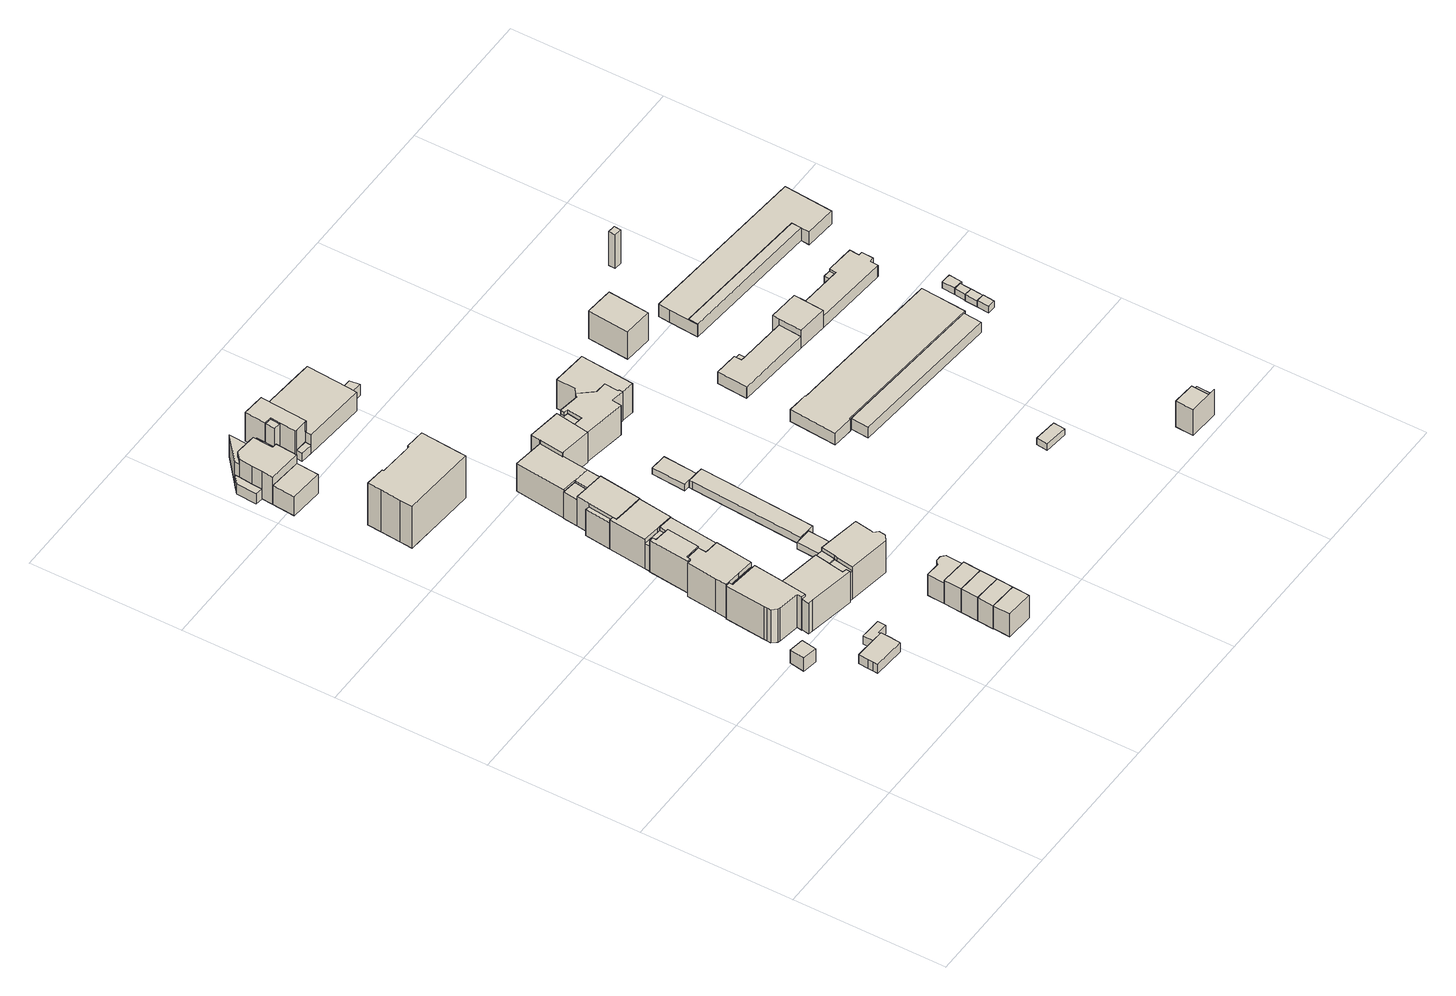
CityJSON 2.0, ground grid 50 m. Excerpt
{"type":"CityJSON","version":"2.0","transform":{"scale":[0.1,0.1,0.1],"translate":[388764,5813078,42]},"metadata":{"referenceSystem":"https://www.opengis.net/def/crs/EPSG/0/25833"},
"CityObjects":{
"building1":{"type":"Building","attributes":{"Gemeindeschluessel":"11000007","BezugspunktDach":"2200","function":"31001_2143","measuredHeight":5.5,"storeysAboveGround":1},"address":[{"country":"Germany","locality":"Berlin","thoroughfareNumber":"23 (2)","thoroughfareName":"Domnauer Straße"}],"geometry":[{"type":"Solid","lod":"1","boundaries":[[[[0,1,2,3]],[[4,5,6,7]],[[4,7,3,2]],[[5,4,2,1]],[[6,5,1,0]],[[7,6,0,3]]]]}]},
"building2":{"type":"Building","attributes":{"Gemeindeschluessel":"11000007","function":"31001_2523"},"address":[{"country":"Germany","locality":"Berlin","thoroughfareNumber":"23 (1)","thoroughfareName":"Domnauer Straße"}],"children":["building2-1","building2-2"]},
"building2-1":{"type":"BuildingPart","attributes":{"BezugspunktDach":"2200","measuredHeight":4.08,"storeysAboveGround":1},"parents":["building2"],"geometry":[{"type":"MultiSurface","lod":"1","boundaries":[[[8,9,10,11,12,13,14,15]],[[16,17,18,19,20,21,22,23]],[[16,23,15,14]],[[17,16,14,13]],[[18,17,13,12]],[[19,18,12,11]],[[24,25,19,11,10]],[[21,20,10,9]],[[22,21,9,8]],[[23,22,8,15]],[[20,19,25,24]]]}]},
"building2-2":{"type":"BuildingPart","attributes":{"BezugspunktDach":"2200","measuredHeight":3.28,"storeysAboveGround":1},"parents":["building2"],"geometry":[{"type":"Solid","lod":"1","boundaries":[[[[24,26,27,28,29,25]],[[30,31,32,33,20,19]],[[30,19,25,29]],[[31,30,29,28]],[[32,31,28,27]],[[33,32,27,26]],[[20,33,26,24]],[[19,20,24,25]]]]}]},
"building3":{"type":"Building","attributes":{"Gemeindeschluessel":"11000007","BezugspunktDach":"2200","function":"31001_1010","measuredHeight":12.77,"storeysAboveGround":3},"address":[{"country":"Germany","locality":"Berlin","thoroughfareNumber":"20","thoroughfareName":"Domnauer Straße"}],"geometry":[{"type":"Solid","lod":"1","boundaries":[[[[34,35,36,37,38,39,40,41,42,43,44,45,46]],[[47,48,49,50,51,52,53,54,55,56,57,58,59]],[[47,59,46,45]],[[48,47,45,44]],[[49,48,44,43]],[[50,49,43,42]],[[51,50,42,41]],[[52,51,41,40]],[[53,52,40,39]],[[54,53,39,38]],[[55,54,38,37]],[[56,55,37,36]],[[57,56,36,35]],[[58,57,35,34]],[[59,58,34,46]]]]}]},
"building4":{"type":"Building","attributes":{"Gemeindeschluessel":"11000007","function":"31001_1010"},"address":[{"country":"Germany","locality":"Berlin","thoroughfareNumber":"19","thoroughfareName":"Domnauer Straße"}],"children":["building4-1","building4-2"]},
"building4-1":{"type":"BuildingPart","attributes":{"BezugspunktDach":"2200","measuredHeight":14.43,"storeysAboveGround":2},"parents":["building4"],"geometry":[{"type":"MultiSurface","lod":"1","boundaries":[[[60,61,62,63,64,65,66,67,68,69,70,71]],[[72,73,74,75,76,77,78,79,80,81,82,83]],[[72,83,71,70]],[[73,72,70,69]],[[74,73,69,68]],[[75,74,68,67]],[[76,75,67,66]],[[77,76,66,65]],[[78,77,65,64]],[[79,78,64,63]],[[80,79,63,62]],[[84,85,80,62,61]],[[86,87,84,81,61,60]],[[83,82,60,71]],[[81,80,85,84]],[[82,88,81,84,87,86]]]}]},
"building4-2":{"type":"BuildingPart","attributes":{"BezugspunktDach":"2200","measuredHeight":11.27,"storeysAboveGround":2},"parents":["building4"],"geometry":[{"type":"MultiSurface","lod":"1","boundaries":[[[89,85,87,90]],[[82,80,91,92]],[[82,92,90,87]],[[91,80,85,89]],[[92,91,89,90]],[[80,81,84,85,93]],[[87,84,81,82]]]}]},
"building5":{"type":"Building","attributes":{"Gemeindeschluessel":"11000007","function":"31001_1010"},"address":[{"country":"Germany","locality":"Berlin","thoroughfareNumber":"21","thoroughfareName":"Domnauer Straße"}],"children":["building5-1","building5-2"]},
"building5-1":{"type":"BuildingPart","attributes":{"BezugspunktDach":"2200","measuredHeight":14.38,"storeysAboveGround":3},"parents":["building5"],"geometry":[{"type":"MultiSurface","lod":"1","boundaries":[[[94,95,96,97,98,99,100,101,102,103,104]],[[105,106,107,108,109,110,111,112,113,114,115]],[[105,115,104,103]],[[106,105,103,102]],[[107,106,102,101]],[[108,107,101,100]],[[109,116,117,100,99]],[[110,109,99,98]],[[111,110,98,97]],[[112,111,97,96]],[[113,112,96,95]],[[114,113,95,94]],[[115,114,94,104]],[[108,117,116,109]]]}]},
"building5-2":{"type":"BuildingPart","attributes":{"BezugspunktDach":"2200","measuredHeight":11.55,"storeysAboveGround":3},"parents":["building5"],"geometry":[{"type":"Solid","lod":"1","boundaries":[[[[118,119,117,116]],[[108,120,121,109]],[[120,108,117,119]],[[121,120,119,118]],[[109,121,118,116]],[[108,109,116,117]]]]}]},
"building6":{"type":"Building","attributes":{"Gemeindeschluessel":"11000007","function":"31001_3065"},"address":[{"country":"Germany","locality":"Berlin","thoroughfareNumber":"27A","thoroughfareName":"Reglinstraße"}],"children":["building6-1","building6-2","building6-3","building6-4","building6-5","building6-6"]},
"building6-1":{"type":"BuildingPart","attributes":{"BezugspunktDach":"2200","measuredHeight":10.54,"storeysAboveGround":3},"parents":["building6"],"geometry":[{"type":"MultiSurface","lod":"1","boundaries":[[[122,123,124,125,126,127,128,129,130,131]],[[132,133,134,135,136,137,138,139,140,141]],[[132,141,131,130]],[[142,143,130,129]],[[134,144,142,129,128]],[[145,146,128,127]],[[135,134,147,148]],[[136,135,148,149,150,145,127,126]],[[151,152,126,125]],[[137,136,153,149,154]],[[155,156,125,124]],[[138,137,154,157]],[[158,155,124,123]],[[139,138,157,159]],[[140,139,123,122]],[[141,140,141,160,161,162,122,131]],[[133,132,143,142]],[[133,142,144,134]],[[148,147,146,145]],[[145,150,149,148]],[[154,149,153,152,151]],[[157,154,156,155]],[[159,157,155,158]],[[162,161,160,141,140]]]}]},
"building6-2":{"type":"BuildingPart","attributes":{"BezugspunktDach":"2200","measuredHeight":7.29,"storeysAboveGround":3},"parents":["building6"],"geometry":[{"type":"MultiSurface","lod":"1","boundaries":[[[163,161,160,164]],[[141,140,165,166]],[[141,166,164,160]],[[165,140,161,163]],[[166,165,163,164]],[[140,141,167,160,161,168]]]}]},
"building6-3":{"type":"BuildingPart","attributes":{"BezugspunktDach":"2200","measuredHeight":8.51,"storeysAboveGround":3},"parents":["building6"],"geometry":[{"type":"MultiSurface","lod":"1","boundaries":[[[145,150,169,170,146]],[[171,172,149,148,147]],[[171,173,144,146,170]],[[172,171,170,169]],[[152,174,169,150]],[[172,174,172,149]],[[147,144,173,171]],[[149,172,174,152]],[[149,150,145,148]],[[175,147,148,145,146]]]}]},
"building6-4":{"type":"BuildingPart","attributes":{"BezugspunktDach":"2200","measuredHeight":4.16,"storeysAboveGround":3},"parents":["building6"],"geometry":[{"type":"MultiSurface","lod":"1","boundaries":[[[151,176,174,152]],[[172,177,154,149]],[[177,172,174,176]],[[154,177,176,151]],[[172,149,178,152,174]],[[154,151,152,149]]]}]},
"building6-5":{"type":"BuildingPart","attributes":{"BezugspunktDach":"2200","measuredHeight":8.82,"storeysAboveGround":3},"parents":["building6"],"geometry":[{"type":"Solid","lod":"1","boundaries":[[[[158,179,156,155]],[[154,180,159,157]],[[180,154,156,179]],[[159,180,179,158]],[[154,157,155,156]],[[157,159,158,155]]]]}]},
"building6-6":{"type":"BuildingPart","attributes":{"BezugspunktDach":"2200","measuredHeight":4.65,"storeysAboveGround":3},"parents":["building6"],"geometry":[{"type":"MultiSurface","lod":"1","boundaries":[[[143,142,144,173,181,182]],[[183,184,185,186,187,188]],[[183,188,182,181]],[[184,183,181,173]],[[185,184,171,147]],[[186,185,134,133,142]],[[187,186,133,132,143]],[[188,187,143,182]],[[147,171,173,144,175]],[[144,142,133,134]],[[142,143,132,133]]]}]},
"building7":{"type":"Building","attributes":{"Gemeindeschluessel":"11000007","function":"31001_1010"},"address":[{"country":"Germany","locality":"Berlin","thoroughfareNumber":"18","thoroughfareName":"Domnauer Straße"}],"children":["building7-1","building7-2"]},
"building7-1":{"type":"BuildingPart","attributes":{"BezugspunktDach":"2200","measuredHeight":12.45,"storeysAboveGround":2},"parents":["building7"],"geometry":[{"type":"MultiSurface","lod":"1","boundaries":[[[189,190,191,192,193]],[[194,195,196,197,198]],[[194,198,193,199,200,194,192]],[[195,194,192,191]],[[196,195,191,190]],[[197,196,190,189]],[[198,197,189,193]],[[192,194,200,199]]]}]},
"building7-2":{"type":"BuildingPart","attributes":{"BezugspunktDach":"2200","measuredHeight":12.95,"storeysAboveGround":2},"parents":["building7"],"geometry":[{"type":"MultiSurface","lod":"1","boundaries":[[[201,202,203,204,205,206,207,208,209,210]],[[211,212,213,214,194,200,215,216,217,218]],[[211,218,210,209]],[[212,211,209,208]],[[213,212,208,207]],[[214,213,207,206]],[[194,214,206,205]],[[199,192,194,205,204]],[[215,200,204,203]],[[216,215,203,202]],[[217,216,202,201]],[[218,217,201,210]],[[200,194,192,199]]]}]},
"building8":{"type":"Building","attributes":{"name":"Lindenhof-Grundschule","Gemeindeschluessel":"11000007","BezugspunktDach":"2200","function":"31001_3021","measuredHeight":19.04,"storeysAboveGround":3},"address":[{"country":"Germany","locality":"Berlin","thoroughfareNumber":"29","thoroughfareName":"Reglinstraße"}],"geometry":[{"type":"Solid","lod":"1","boundaries":[[[[219,220,221,222,223,224,225,226,227,228,229]],[[230,231,232,233,234,235,236,237,238,239,240]],[[230,240,229,228]],[[231,230,228,227]],[[232,231,227,226]],[[233,232,226,225]],[[234,233,225,224]],[[235,234,224,223]],[[236,235,223,222]],[[237,236,222,221]],[[238,237,221,220]],[[239,238,220,219]],[[240,239,219,229]]]]}]},
"building9":{"type":"Building","attributes":{"Gemeindeschluessel":"11000007","BezugspunktDach":"2200","function":"31001_1010","measuredHeight":10.87,"storeysAboveGround":2},"address":[{"country":"Germany","locality":"Berlin","thoroughfareNumber":"27","thoroughfareName":"Domnauer Straße"}],"geometry":[{"type":"Solid","lod":"1","boundaries":[[[[241,242,243,244,245]],[[246,247,248,249,250]],[[246,250,245,244]],[[247,246,244,243]],[[248,247,243,242]],[[249,248,242,241]],[[250,249,241,245]]]]}]},
"building10":{"type":"Building","attributes":{"Gemeindeschluessel":"11000007","function":"31001_1010"},"address":[{"country":"Germany","locality":"Berlin","thoroughfareNumber":"17","thoroughfareName":"Domnauer Straße"}],"children":["building10-1","building10-2"]},
"building10-1":{"type":"BuildingPart","attributes":{"BezugspunktDach":"2200","measuredHeight":12.66,"storeysAboveGround":2},"parents":["building10"],"geometry":[{"type":"MultiSurface","lod":"1","boundaries":[[[251,252,253,254,255,256,257,258,259]],[[260,261,262,263,264,265,266,267,268]],[[260,268,259,258]],[[261,260,258,257]],[[262,261,257,256]],[[263,262,256,255]],[[264,263,255,254]],[[265,264,254,253]],[[266,265,253,252]],[[269,270,266,252,251]],[[271,269,267,251,259]],[[267,266,270,269]],[[268,267,269,271]]]}]},
"building10-2":{"type":"BuildingPart","attributes":{"BezugspunktDach":"2200","measuredHeight":9.73,"storeysAboveGround":2},"parents":["building10"],"geometry":[{"type":"MultiSurface","lod":"1","boundaries":[[[272,273,274,270,271,275]],[[268,266,276,277,278,279]],[[268,279,275,271]],[[276,266,270,274]],[[277,276,274,273]],[[278,277,273,272]],[[279,278,272,275]],[[266,267,269,270]],[[269,267,268,271]]]}]},
"building11":{"type":"Building","attributes":{"Gemeindeschluessel":"11000007","BezugspunktDach":"2200","function":"31001_1010","measuredHeight":11.04,"storeysAboveGround":2},"address":[{"country":"Germany","locality":"Berlin","thoroughfareNumber":"26","thoroughfareName":"Domnauer Straße"}],"geometry":[{"type":"Solid","lod":"1","boundaries":[[[[242,280,281,282,244]],[[283,284,285,286,287]],[[283,287,244,282]],[[284,283,282,281]],[[285,284,281,280]],[[286,285,280,242]],[[287,286,242,244]]]]}]},
"building12":{"type":"Building","attributes":{"Gemeindeschluessel":"11000007","BezugspunktDach":"2200","function":"31001_1010","measuredHeight":11.02,"storeysAboveGround":2},"address":[{"country":"Germany","locality":"Berlin","thoroughfareNumber":"25","thoroughfareName":"Domnauer Straße"}],"geometry":[{"type":"Solid","lod":"1","boundaries":[[[[280,288,289,282]],[[290,291,285,283]],[[290,283,282,289]],[[291,290,289,288]],[[285,291,288,280]],[[283,285,280,282]]]]}]},
"building13":{"type":"Building","attributes":{"Gemeindeschluessel":"11000007","BezugspunktDach":"2200","function":"31001_1010","measuredHeight":11.05,"storeysAboveGround":2},"address":[{"country":"Germany","locality":"Berlin","thoroughfareNumber":"24","thoroughfareName":"Domnauer Straße"}],"geometry":[{"type":"Solid","lod":"1","boundaries":[[[[292,288,293,294,289]],[[295,296,291,297,290]],[[295,290,289,294]],[[296,295,294,293]],[[291,296,293,288]],[[297,291,288,292]],[[290,297,292,289]]]]}]},
"building14":{"type":"Building","attributes":{"Gemeindeschluessel":"11000007","function":"31001_1010"},"address":[{"country":"Germany","locality":"Berlin","thoroughfareNumber":"22","thoroughfareName":"Domnauer Straße"}],"children":["building14-1","building14-2"]},
"building14-1":{"type":"BuildingPart","attributes":{"BezugspunktDach":"2200","measuredHeight":13.83,"storeysAboveGround":3},"parents":["building14"],"geometry":[{"type":"MultiSurface","lod":"1","boundaries":[[[298,299,300,301,302,303,304,305,306,307]],[[308,309,310,311,312,313,314,315,316,317]],[[318,319,307,306]],[[320,318,308,306,305]],[[310,309,305,304]],[[311,310,304,303]],[[312,311,303,302]],[[313,312,302,301]],[[314,313,301,300]],[[315,314,300,299]],[[316,315,299,298]],[[317,316,298,307]],[[308,317,319,318]],[[309,308,318,320]]]}]},
"building14-2":{"type":"BuildingPart","attributes":{"BezugspunktDach":"2200","measuredHeight":10.79,"storeysAboveGround":3},"parents":["building14"],"geometry":[{"type":"MultiSurface","lod":"1","boundaries":[[[321,322,319,320,323,324]],[[325,309,317,326,327,328]],[[325,328,324,323]],[[309,325,323,320]],[[326,317,319,322]],[[327,326,322,321]],[[328,327,321,324]],[[317,308,318,319]],[[320,318,308,309]]]}]},
"building15":{"type":"Building","attributes":{"Gemeindeschluessel":"11000007","function":"31001_1010"},"address":[{"country":"Germany","locality":"Berlin","thoroughfareNumber":"16","thoroughfareName":"Domnauer Straße"}],"children":["building15-1","building15-2","building15-3"]},
"building15-1":{"type":"BuildingPart","attributes":{"BezugspunktDach":"2200","measuredHeight":12.71,"storeysAboveGround":2},"parents":["building15"],"geometry":[{"type":"MultiSurface","lod":"1","boundaries":[[[329,330,331,332,333,334,335,336,337]],[[261,338,339,340,341,342,264,343,262]],[[261,262,337,336]],[[338,344,345,261,336,335]],[[339,338,335,334]],[[340,346,347,334,333]],[[341,340,333,332]],[[342,341,332,331]],[[264,342,331,330]],[[343,264,330,329]],[[262,343,329,337]],[[261,345,344,338]],[[339,347,346,340]]]}]},
"building15-2":{"type":"BuildingPart","attributes":{"BezugspunktDach":"2200","measuredHeight":10.02,"storeysAboveGround":2},"parents":["building15"],"geometry":[{"type":"Solid","lod":"1","boundaries":[[[[345,344,348,349]],[[350,338,261,260]],[[350,260,349,348]],[[338,350,348,344]],[[260,261,345,349]],[[261,338,344,345]]]]}]},
"building15-3":{"type":"BuildingPart","attributes":{"BezugspunktDach":"2200","measuredHeight":10.02,"storeysAboveGround":2},"parents":["building15"],"geometry":[{"type":"MultiSurface","lod":"1","boundaries":[[[346,351,352,347]],[[353,354,340,339]],[[353,339,347,352]],[[354,353,352,351]],[[340,354,351,346]],[[340,355,346,347,339]]]}]},
"building16":{"type":"Building","attributes":{"Gemeindeschluessel":"11000007","BezugspunktDach":"2200","function":"31001_1010","measuredHeight":11.06,"storeysAboveGround":2},"address":[{"country":"Germany","locality":"Berlin","thoroughfareNumber":"23","thoroughfareName":"Domnauer Straße"}],"geometry":[{"type":"Solid","lod":"1","boundaries":[[[[356,357,358,359,360,361,362,363]],[[364,365,366,367,368,369,296,295]],[[364,295,363,362]],[[365,364,362,361]],[[366,365,361,360]],[[367,366,360,359]],[[368,367,359,358]],[[369,368,358,357]],[[296,369,357,356]],[[295,296,356,363]]]]}]},
"building17":{"type":"Building","attributes":{"Gemeindeschluessel":"11000007","BezugspunktDach":"2200","function":"51009_1610","measuredHeight":3.11,"storeysAboveGround":0},"address":[{"country":"Germany","locality":"Berlin"}],"geometry":[{"type":"Solid","lod":"1","boundaries":[[[[370,371,372,373]],[[374,375,376,377]],[[374,377,373,372]],[[375,374,372,371]],[[376,375,371,370]],[[377,376,370,373]]]]}]},
"building18":{"type":"Building","attributes":{"Gemeindeschluessel":"11000007","BezugspunktDach":"2200","function":"31001_2143","measuredHeight":2.4,"storeysAboveGround":1},"address":[{"country":"Germany","locality":"Berlin","thoroughfareNumber":"17 (2)","thoroughfareName":"Domnauer Straße"}],"geometry":[{"type":"Solid","lod":"1","boundaries":[[[[378,379,380,381,382]],[[383,384,385,386,387]],[[383,387,382,381]],[[384,383,381,380]],[[385,384,380,379]],[[386,385,379,378]],[[387,386,378,382]]]]}]},
"building19":{"type":"Building","attributes":{"Gemeindeschluessel":"11000007","function":"31001_1010"},"address":[{"country":"Germany","locality":"Berlin","thoroughfareNumber":"15","thoroughfareName":"Domnauer Straße"}],"children":["building19-1","building19-2"]},
"building19-1":{"type":"BuildingPart","attributes":{"BezugspunktDach":"2200","measuredHeight":12.23,"storeysAboveGround":2},"parents":["building19"],"geometry":[{"type":"Solid","lod":"1","boundaries":[[[[388,389,390,391,392,393,394,395,396]],[[397,398,399,400,401,402,403,404,405]],[[397,405,396,395]],[[398,397,395,394]],[[399,398,394,393]],[[400,399,393,392]],[[401,400,392,391]],[[402,401,391,390]],[[405,404,388,396]],[[403,402,390,389]],[[403,389,388,404]]]]}]},
"building19-2":{"type":"BuildingPart","attributes":{"BezugspunktDach":"2200","measuredHeight":12.35,"storeysAboveGround":2},"parents":["building19"],"geometry":[{"type":"MultiSurface","lod":"1","boundaries":[[[406,390,388,407]],[[404,402,408,409]],[[404,409,407,388]],[[389,388,390]],[[408,402,390,406]],[[409,408,406,407]],[[402,403,389,390]],[[388,389,403,404]]]}]},
"building20":{"type":"Building","attributes":{"Gemeindeschluessel":"11000007","function":"31001_3021"},"address":[{"country":"Germany","locality":"Berlin","thoroughfareNumber":"29 (1)","thoroughfareName":"Reglinstraße"}],"children":["building20-1","building20-2","building20-3"]},
"building20-1":{"type":"BuildingPart","attributes":{"BezugspunktDach":"2200","measuredHeight":10.97,"storeysAboveGround":3},"parents":["building20"],"geometry":[{"type":"MultiSurface","lod":"1","boundaries":[[[410,411,412,413,414,415,416,417,418,419]],[[420,421,422,423,424,425,426,427,428,429]],[[420,429,419,418]],[[421,420,418,417]],[[422,421,417,416]],[[430,431,416,415]],[[432,430,415,414]],[[425,424,414,413]],[[426,425,413,412]],[[427,426,412,411]],[[433,434,411,410]],[[428,427,435,436]],[[437,433,410,419]],[[429,428,436,438]],[[423,422,431,430]],[[424,423,430,432]],[[436,435,434,433]],[[438,436,433,437]]]}]},
"building20-2":{"type":"BuildingPart","attributes":{"BezugspunktDach":"2200","measuredHeight":7.31,"storeysAboveGround":3},"parents":["building20"],"geometry":[{"type":"Solid","lod":"1","boundaries":[[[[439,440,441,442,431,430,432,443,444]],[[445,424,423,422,446,447,448,449,450]],[[445,450,444,443]],[[424,445,443,432]],[[446,422,431,442]],[[447,446,442,441]],[[448,447,441,440]],[[449,448,440,439]],[[450,449,439,444]],[[423,424,432,430]],[[422,423,430,431]]]]}]},
"building20-3":{"type":"BuildingPart","attributes":{"BezugspunktDach":"2200","measuredHeight":10.55,"storeysAboveGround":3},"parents":["building20"],"geometry":[{"type":"MultiSurface","lod":"1","boundaries":[[[434,433,437,451]],[[438,436,435,452]],[[438,452,451,437]],[[452,435,434,451]],[[436,438,453,437,433,454]],[[435,436,433,434]]]}]},
"building21":{"type":"Building","attributes":{"Gemeindeschluessel":"11000007","BezugspunktDach":"2200","function":"31001_2463","measuredHeight":2.78,"storeysAboveGround":1},"address":[{"country":"Germany","locality":"Berlin","thoroughfareNumber":"17 (1)","thoroughfareName":"Domnauer Straße"}],"geometry":[{"type":"Solid","lod":"1","boundaries":[[[[455,456,457,458,459,460,461,462]],[[463,464,465,466,467,468,385,384]],[[463,384,462,461]],[[464,463,461,460]],[[465,464,460,459]],[[466,465,459,458]],[[467,466,458,457]],[[468,467,457,456]],[[385,468,456,455]],[[384,385,455,462]]]]}]},
"building22":{"type":"Building","attributes":{"Gemeindeschluessel":"11000007","function":"31001_1010"},"address":[{"country":"Germany","locality":"Berlin","thoroughfareNumber":"14","thoroughfareName":"Domnauer Straße"}],"children":["building22-1","building22-2"]},
"building22-1":{"type":"BuildingPart","attributes":{"BezugspunktDach":"2200","measuredHeight":13.22,"storeysAboveGround":2},"parents":["building22"],"geometry":[{"type":"MultiSurface","lod":"1","boundaries":[[[469,470,471,472,473,474,475,476,477]],[[478,479,480,481,482,483,484,485,486]],[[478,486,477,476]],[[479,478,476,475]],[[480,479,475,474]],[[481,480,474,473]],[[487,488,481,473,472]],[[483,489,487,482,472,471]],[[484,483,471,470]],[[485,484,470,469]],[[486,485,469,477]],[[482,481,488,487]],[[482,487,489,483]]]}]},
"building22-2":{"type":"BuildingPart","attributes":{"BezugspunktDach":"2200","measuredHeight":10.24,"storeysAboveGround":2},"parents":["building22"],"geometry":[{"type":"MultiSurface","lod":"1","boundaries":[[[490,491,492,493,488,489]],[[481,494,495,496,497,483]],[[483,489,487,482,481]],[[494,481,488,493]],[[495,494,493,492]],[[496,495,492,491]],[[497,496,491,490]],[[483,497,490,489]],[[481,482,487,488]]]}]},
"building23":{"type":"Building","attributes":{"Gemeindeschluessel":"11000007","BezugspunktDach":"2200","function":"31001_2463","measuredHeight":2.48,"storeysAboveGround":1},"address":[{"country":"Germany","locality":"Berlin","thoroughfareNumber":"15 (2)","thoroughfareName":"Domnauer Straße"}],"geometry":[{"type":"Solid","lod":"1","boundaries":[[[[498,499,500,501,502,503]],[[504,505,506,507,508,509]],[[504,509,503,502]],[[505,504,502,501]],[[506,505,501,500]],[[507,506,500,499]],[[508,507,499,498]],[[509,508,498,503]]]]}]},
"building24":{"type":"Building","attributes":{"Gemeindeschluessel":"11000007","BezugspunktDach":"2200","function":"51009_1610","measuredHeight":4.39,"storeysAboveGround":0},"address":[{"country":"Germany","locality":"Berlin"}],"geometry":[{"type":"Solid","lod":"1","boundaries":[[[[510,511,512,513]],[[514,515,516,517]],[[514,517,513,512]],[[515,514,512,511]],[[516,515,511,510]],[[517,516,510,513]]]]}]},
"building25":{"type":"Building","attributes":{"Gemeindeschluessel":"11000007","BezugspunktDach":"2200","function":"31001_1010","measuredHeight":11.41,"storeysAboveGround":2},"address":[{"country":"Germany","locality":"Berlin","thoroughfareNumber":"13","thoroughfareName":"Domnauer Straße"}],"geometry":[{"type":"Solid","lod":"1","boundaries":[[[[518,519,520,521,522,523,524,525,526,527,528,529,530,471,470]],[[531,532,533,534,535,536,537,538,539,540,541,542,543,544,545]],[[531,545,470,471]],[[532,531,471,530]],[[533,532,530,529]],[[534,533,529,528]],[[535,534,528,527]],[[536,535,527,526]],[[537,536,526,525]],[[538,537,525,524]],[[539,538,524,523]],[[540,539,523,522]],[[541,540,522,521]],[[542,541,521,520]],[[543,542,520,519]],[[544,543,519,518]],[[545,544,518,470]]]]}]},
"building26":{"type":"Building","attributes":{"Gemeindeschluessel":"11000007","BezugspunktDach":"2200","function":"31001_1010","measuredHeight":11.23,"storeysAboveGround":2},"address":[{"country":"Germany","locality":"Berlin","thoroughfareNumber":"12","thoroughfareName":"Domnauer Straße"}],"geometry":[{"type":"Solid","lod":"1","boundaries":[[[[524,523,522,521,520,546,547,548,549,525]],[[550,551,552,553,554,555,556,557,558,559]],[[550,559,525,549]],[[551,550,549,548]],[[552,551,548,547]],[[553,552,547,546]],[[554,553,546,520]],[[555,554,520,521]],[[556,555,521,522]],[[557,556,522,523]],[[558,557,523,524]],[[559,558,524,525]]]]}]},
"building27":{"type":"Building","attributes":{"Gemeindeschluessel":"11000007","BezugspunktDach":"2200","function":"31001_2143","measuredHeight":2.54,"storeysAboveGround":1},"address":[{"country":"Germany","locality":"Berlin","thoroughfareNumber":"41 (6)","thoroughfareName":"Domnauer Straße"}],"geometry":[{"type":"Solid","lod":"1","boundaries":[[[[560,561,562,563]],[[564,565,566,567]],[[564,567,563,562]],[[565,564,562,561]],[[566,565,561,560]],[[567,566,560,563]]]]}]},
"building28":{"type":"Building","attributes":{"Gemeindeschluessel":"11000007","BezugspunktDach":"2200","function":"51009_1610","measuredHeight":2.99,"storeysAboveGround":0},"address":[{"country":"Germany","locality":"Berlin"}],"geometry":[{"type":"Solid","lod":"1","boundaries":[[[[568,569,570,571]],[[572,573,574,575]],[[572,575,571,570]],[[573,572,570,569]],[[574,573,569,568]],[[575,574,568,571]]]]}]},
"building29":{"type":"Building","attributes":{"Gemeindeschluessel":"11000007","BezugspunktDach":"2200","function":"31001_1010","measuredHeight":12.58,"storeysAboveGround":2},"address":[{"country":"Germany","locality":"Berlin","thoroughfareNumber":"42","thoroughfareName":"Domnauer Straße"}],"geometry":[{"type":"Solid","lod":"1","boundaries":[[[[576,577,578,579,580]],[[581,582,583,584,585]],[[581,585,580,579]],[[582,581,579,578]],[[583,582,578,577]],[[584,583,577,576]],[[585,584,576,580]]]]}]},
"building30":{"type":"Building","attributes":{"Gemeindeschluessel":"11000007","BezugspunktDach":"2200","function":"51009_1610","measuredHeight":3.98,"storeysAboveGround":0},"address":[{"country":"Germany","locality":"Berlin"}],"geometry":[{"type":"Solid","lod":"1","boundaries":[[[[586,587,588,589]],[[590,591,592,593]],[[590,593,589,588]],[[591,590,588,587]],[[592,591,587,586]],[[593,592,586,589]]]]}]},
"building31":{"type":"Building","attributes":{"Gemeindeschluessel":"11000007","BezugspunktDach":"2200","function":"31001_2464","measuredHeight":4.5,"storeysAboveGround":1},"address":[{"country":"Germany","locality":"Berlin","thoroughfareNumber":"41 (1)","thoroughfareName":"Domnauer Straße"}],"geometry":[{"type":"Solid","lod":"1","boundaries":[[[[594,595,596,597,598,599,600,601]],[[602,603,604,605,606,607,608,609]],[[602,609,601,600]],[[603,602,600,599]],[[604,603,599,598]],[[605,604,598,597]],[[606,605,597,596]],[[607,606,596,595]],[[608,607,595,594]],[[609,608,594,601]]]]}]},
"building32":{"type":"Building","attributes":{"Gemeindeschluessel":"11000007","function":"31001_1010"},"address":[{"country":"Germany","locality":"Berlin","thoroughfareNumber":"50F","thoroughfareName":"Arnulfstraße"}],"children":["building32-1","building32-2"]},
"building32-1":{"type":"BuildingPart","attributes":{"BezugspunktDach":"2200","measuredHeight":9.87,"storeysAboveGround":3},"parents":["building32"],"geometry":[{"type":"MultiSurface","lod":"1","boundaries":[[[610,611,612,613,614,615]],[[616,617,618,619,620,621]],[[616,621,615,614]],[[617,616,614,613]],[[622,623,613,612]],[[618,617,624,625]],[[626,622,612,611]],[[619,618,625,627]],[[620,619,611,610]],[[621,620,610,615]],[[625,624,623,622]],[[627,625,622,626]]]}]},
"building32-2":{"type":"BuildingPart","attributes":{"BezugspunktDach":"2200","measuredHeight":7.5,"storeysAboveGround":3},"parents":["building32"],"geometry":[{"type":"Solid","lod":"1","boundaries":[[[[626,628,623,622]],[[624,629,627,625]],[[629,624,623,628]],[[627,629,628,626]],[[624,625,622,623]],[[627,626,622,625]]]]}]},
"building33":{"type":"Building","attributes":{"Gemeindeschluessel":"11000007","function":"31001_2120"},"address":[{"country":"Germany","locality":"Berlin","thoroughfareNumber":"41","thoroughfareName":"Domnauer Straße"}],"children":["building33-1","building33-2","building33-3"]},
"building33-1":{"type":"BuildingPart","attributes":{"BezugspunktDach":"2200","measuredHeight":6.68,"storeysAboveGround":2},"parents":["building33"],"geometry":[{"type":"MultiSurface","lod":"1","boundaries":[[[630,631,632,633,634,635]],[[636,637,638,639,640,641]],[[642,643,644,635,634]],[[637,636,634,633]],[[638,637,633,632]],[[639,638,632,631]],[[640,645,646,631,630]],[[641,640,630,635]],[[647,636,641,644,643,642]],[[639,646,645,640]]]}]},
"building33-2":{"type":"BuildingPart","attributes":{"BezugspunktDach":"2200","measuredHeight":4.42,"storeysAboveGround":2},"parents":["building33"],"geometry":[{"type":"MultiSurface","lod":"1","boundaries":[[[648,643,642,649,650,651,652,653]],[[654,655,656,657,636,641,658,659]],[[654,659,653,652]],[[655,654,652,651]],[[656,655,651,650]],[[657,656,650,649]],[[636,657,649,642]],[[636,660,636,641]],[[658,641,643,648]],[[659,658,648,653]],[[641,636,660,642,643]]]}]},
"building33-3":{"type":"BuildingPart","attributes":{"BezugspunktDach":"2200","measuredHeight":4.36,"storeysAboveGround":2},"parents":["building33"],"geometry":[{"type":"MultiSurface","lod":"1","boundaries":[[[661,662,663,664,665,666,667,668,669,670,671,646,645]],[[639,672,673,674,675,676,677,678,679,680,681,682,640]],[[639,640,645,640,639,646]],[[672,639,646,671]],[[673,672,671,670]],[[674,673,670,669]],[[675,674,669,668]],[[676,675,668,667]],[[677,676,667,666]],[[678,677,666,665]],[[679,678,665,664]],[[680,679,664,663]],[[681,680,663,662]],[[682,681,662,661]],[[640,682,661,645]]]}]},
"building34":{"type":"Building","attributes":{"Gemeindeschluessel":"11000007","BezugspunktDach":"2200","function":"51009_1610","measuredHeight":3.6,"storeysAboveGround":0},"address":[{"country":"Germany","locality":"Berlin"}],"geometry":[{"type":"Solid","lod":"1","boundaries":[[[[683,684,685,686]],[[687,688,689,690]],[[687,690,686,685]],[[688,687,685,684]],[[689,688,684,683]],[[690,689,683,686]]]]}]},
"building35":{"type":"Building","attributes":{"Gemeindeschluessel":"11000007","BezugspunktDach":"2200","function":"31001_2723","measuredHeight":13.01,"storeysAboveGround":1},"address":[{"country":"Germany","locality":"Berlin","thoroughfareNumber":"42 (1)","thoroughfareName":"Domnauer Straße"}],"geometry":[{"type":"Solid","lod":"1","boundaries":[[[[691,692,693,694]],[[695,696,697,698]],[[695,698,694,693]],[[696,695,693,692]],[[697,696,692,691]],[[698,697,691,694]]]]}]},
"building36":{"type":"Building","attributes":{"Gemeindeschluessel":"11000007","BezugspunktDach":"2200","function":"51009_1610","measuredHeight":4.97,"storeysAboveGround":0},"address":[{"country":"Germany","locality":"Berlin"}],"geometry":[{"type":"Solid","lod":"1","boundaries":[[[[699,700,701,702]],[[703,704,705,706]],[[703,706,702,701]],[[704,703,701,700]],[[705,704,700,699]],[[706,705,699,702]]]]}]},
"building37":{"type":"Building","attributes":{"Gemeindeschluessel":"11000007","BezugspunktDach":"2200","function":"31001_2120","measuredHeight":4.94,"storeysAboveGround":1},"address":[{"country":"Germany","locality":"Berlin","thoroughfareNumber":"41 (2)","thoroughfareName":"Domnauer Straße"}],"geometry":[{"type":"Solid","lod":"1","boundaries":[[[[702,701,700,699,707,708,709,710,711,712,713]],[[714,715,716,717,718,719,705,704,703,706,720]],[[714,720,713,712]],[[715,714,712,711]],[[716,715,711,710]],[[717,716,710,709]],[[718,717,709,708]],[[719,718,708,707]],[[705,719,707,699]],[[704,705,699,700]],[[703,704,700,701]],[[706,703,701,702]],[[720,706,702,713]]]]}]},
"building38":{"type":"Building","attributes":{"Gemeindeschluessel":"11000007","BezugspunktDach":"2200","function":"51009_1610","measuredHeight":3.33,"storeysAboveGround":0},"address":[{"country":"Germany","locality":"Berlin"}],"geometry":[{"type":"Solid","lod":"1","boundaries":[[[[721,722,723,724]],[[725,726,727,728]],[[725,728,724,723]],[[726,725,723,722]],[[727,726,722,721]],[[728,727,721,724]]]]}]},
"building39":{"type":"Building","attributes":{"Gemeindeschluessel":"11000007","BezugspunktDach":"2200","function":"51009_1610","measuredHeight":2.91,"storeysAboveGround":0},"address":[{"country":"Germany","locality":"Berlin"}],"geometry":[{"type":"Solid","lod":"1","boundaries":[[[[729,730,731,732]],[[733,734,735,736]],[[733,736,732,731]],[[734,733,731,730]],[[735,734,730,729]],[[736,735,729,732]]]]}]},
"building40":{"type":"Building","attributes":{"Gemeindeschluessel":"11000007","BezugspunktDach":"2200","function":"51009_1610","measuredHeight":2.35,"storeysAboveGround":0},"address":[{"country":"Germany","locality":"Berlin"}],"geometry":[{"type":"Solid","lod":"1","boundaries":[[[[737,738,739,740]],[[741,742,734,733]],[[741,733,740,739]],[[742,741,739,738]],[[734,742,738,737]],[[733,734,737,740]]]]}]},
"building41":{"type":"Building","attributes":{"Gemeindeschluessel":"11000007","BezugspunktDach":"2200","function":"51009_1610","measuredHeight":2.27,"storeysAboveGround":0},"address":[{"country":"Germany","locality":"Berlin"}],"geometry":[{"type":"Solid","lod":"1","boundaries":[[[[738,743,744,739]],[[745,746,747,748]],[[745,748,739,744]],[[746,745,744,743]],[[747,746,743,738]],[[748,747,738,739]]]]}]},
"building42":{"type":"Building","attributes":{"Gemeindeschluessel":"11000007","BezugspunktDach":"2200","function":"31001_2143","measuredHeight":2.76,"storeysAboveGround":1},"address":[{"country":"Germany","locality":"Berlin","thoroughfareNumber":"41 (3)","thoroughfareName":"Domnauer Straße"}],"geometry":[{"type":"Solid","lod":"1","boundaries":[[[[749,750,751,752,753]],[[754,755,756,746,745]],[[754,745,753,752]],[[755,754,752,751]],[[756,755,751,750]],[[746,756,750,749]],[[745,746,749,753]]]]}]}
},
"vertices":[
[331,449,57],[339,498,57],[290,506,57],[282,457,57],[290,506,6],[339,498,6],[331,449,6],[282,457,6],
[483,268,49],[486,301,49],[488,334,49],[453,336,49],[383,340,49],[380,308,49],[379,291,49],[378,275,49],[379,291,13],[380,308,13],[383,340,13],[453,336,13],[488,334,13],[486,301,13],[483,268,13],[378,275,13],[488,334,45],[453,336,45],
[489,342,45],[523,340,45],[525,368,45],[455,372,45],[455,372,13],[525,368,13],[523,340,13],[489,342,13],
[339,577,137],[347,575,137],[417,564,137],[414,547,137],[429,545,137],[440,631,137],[451,724,137],[354,735,137],[355,747,137],[341,748,137],[328,616,137],[327,605,137],[326,593,137],[327,605,9],[328,616,9],[341,748,9],[355,747,9],[354,735,9],[451,724,9],[440,631,9],[429,545,9],[414,547,9],[417,564,9],[347,575,9],[339,577,9],[326,593,9],
[355,747,141],[397,742,141],[453,736,141],[468,859,141],[420,864,141],[423,891,141],[414,892,141],[371,896,141],[369,883,141],[356,884,141],[345,785,141],[341,748,141],[345,785,12],[356,884,12],[369,883,12],[371,896,12],[414,892,12],[423,891,12],[420,864,12],[468,859,12],[453,736,12],[397,742,12],[355,747,12],[341,748,12],[397,742,125],[453,736,125],[355,747,82],[355,747,125],[359,746,12],
[451,724,125],[354,735,125],[451,724,12],[354,735,12],[453,736,98],
[426,519,130],[577,491,130],[578,505,130],[565,508,130],[572,550,130],[574,560,130],[582,607,130],[440,631,130],[429,545,130],[414,547,130],[410,522,130],[414,547,11],[429,545,11],[440,631,11],[582,607,11],[574,560,11],[572,550,11],[565,508,11],[578,505,11],[577,491,11],[426,519,11],[410,522,11],[574,560,127],[582,607,127],
[599,556,127],[607,603,127],[607,603,11],[599,556,11],
[136,2025,147],[142,2096,147],[126,2097,147],[131,2164,147],[115,2165,147],[60,2170,147],[36,2149,147],[31,2105,147],[29,2071,147],[26,2034,147],[29,2071,42],[31,2105,42],[36,2149,42],[60,2170,42],[115,2165,42],[131,2164,42],[126,2097,42],[142,2096,42],[136,2025,42],[26,2034,42],[31,2105,80],[29,2071,80],[36,2149,80],[60,2170,128],[36,2149,128],[36,2149,43],[60,2170,43],[115,2165,43],[115,2165,128],[131,2164,85],[115,2165,85],[115,2165,71],[131,2164,43],[126,2097,132],[131,2164,132],[126,2097,43],[142,2096,132],[142,2096,43],[26,2034,115],[136,2025,115],[136,2025,96],
[130,1950,115],[20,1959,115],[130,1950,42],[20,1959,42],[26,2034,60],[136,2025,73],
[121,2236,128],[37,2166,128],[37,2166,43],[121,2236,43],[37,2166,80],[121,2236,85],[36,2149,61],
[137,2231,85],[137,2231,43],[115,2165,57],
[147,2163,132],[147,2163,43],
[8,2141,80],[3,2074,80],[8,2141,41],[37,2166,41],[36,2149,41],[31,2105,41],[29,2071,41],[3,2074,41],
[468,859,138],[487,1021,138],[438,1027,138],[435,998,138],[420,864,138],[435,998,26],[438,1027,26],[487,1021,26],[468,859,26],[420,864,26],[423,891,138],[423,891,26],
[369,883,147],[371,896,147],[390,894,147],[423,891,147],[435,998,147],[402,1002,147],[383,1004,147],[384,1016,147],[371,1017,147],[356,884,147],[371,1017,26],[384,1016,26],[383,1004,26],[402,1002,26],[390,894,26],[371,896,26],[369,883,26],[356,884,26],
[333,1595,204],[339,1669,204],[346,1748,204],[281,1753,204],[280,1748,204],[162,1757,204],[163,1762,204],[98,1768,204],[94,1721,204],[88,1656,204],[85,1615,204],[88,1656,42],[94,1721,42],[98,1768,42],[163,1762,42],[162,1757,42],[280,1748,42],[281,1753,42],[346,1748,42],[339,1669,42],[333,1595,42],[85,1615,42],
[772,28,118],[776,84,118],[731,87,118],[685,90,118],[681,34,118],[685,90,30],[731,87,30],[776,84,30],[772,28,30],[681,34,30],
[430,1028,140],[438,1027,140],[487,1021,140],[501,1132,140],[443,1138,140],[399,1143,140],[400,1156,140],[386,1158,140],[372,1035,140],[386,1158,28],[400,1156,28],[399,1143,28],[443,1138,28],[501,1132,28],[487,1021,28],[438,1027,28],[430,1028,28],[372,1035,28],[430,1028,126],[438,1027,126],[372,1035,126],
[384,1016,126],[383,1004,126],[435,998,126],[371,1017,126],[435,998,28],[383,1004,28],[384,1016,28],[371,1017,28],
[780,138,118],[734,141,118],[689,144,118],[689,144,28],[734,141,28],[780,138,28],[776,84,28],[685,90,28],
[783,195,118],[693,201,118],[693,201,28],[783,195,28],
[738,198,118],[787,252,118],[697,259,118],[697,259,28],[787,252,28],[738,198,28],
[724,467,140],[743,481,140],[746,502,140],[734,516,140],[736,523,140],[745,579,140],[607,603,140],[599,556,140],[598,546,140],[588,489,140],[598,546,17],[599,556,17],[607,603,17],[745,579,17],[736,523,17],[734,516,17],[746,502,17],[743,481,17],[724,467,17],[588,489,17],[598,546,125],[588,489,125],[599,556,125],
[578,505,125],[577,491,125],[574,560,125],[565,508,125],[574,560,17],[577,491,17],[578,505,17],[565,508,17],
[450,1137,142],[501,1132,142],[518,1271,142],[467,1277,142],[463,1277,142],[415,1283,142],[410,1240,142],[400,1156,142],[399,1143,142],[410,1240,28],[415,1283,28],[463,1277,28],[467,1277,28],[518,1271,28],[450,1137,28],[410,1240,129],[400,1156,129],[463,1277,129],[415,1283,129],
[396,1242,129],[386,1158,129],[396,1242,28],
[470,1325,129],[421,1331,129],[421,1331,28],[470,1325,28],[463,1277,80],
[787,252,109],[791,309,109],[791,312,109],[779,323,109],[761,324,109],[748,312,109],[701,315,109],[697,259,109],[701,315,28],[748,312,28],[761,324,28],[779,323,28],[791,312,28],[791,309,28],
[252,2051,75],[254,2071,75],[213,2074,75],[211,2054,75],[213,2074,44],[254,2071,44],[252,2051,44],[211,2054,44],
[711,632,55],[717,715,55],[680,717,55],[661,718,55],[656,640,55],[661,718,31],[680,717,31],[717,715,31],[711,632,31],[656,640,31],
[470,1325,137],[471,1325,137],[524,1319,137],[534,1403,137],[532,1403,137],[542,1483,137],[541,1484,137],[442,1497,137],[421,1331,137],[442,1497,29],[541,1484,29],[542,1483,29],[532,1403,29],[534,1403,29],[524,1319,29],[471,1325,29],[470,1325,29],[421,1331,29],
[518,1271,137],[463,1277,137],[518,1271,29],[463,1277,29],
[216,2161,153],[213,2129,153],[209,2075,153],[213,2074,153],[254,2071,153],[260,2071,153],[271,2221,153],[272,2226,153],[197,2232,153],[192,2163,153],[197,2232,43],[272,2226,43],[271,2221,43],[260,2071,43],[254,2071,43],[213,2074,43],[209,2075,43],[213,2129,43],[216,2161,43],[192,2163,43],[260,2071,116],[271,2221,116],[254,2071,116],[216,2161,150],[213,2129,150],[213,2129,44],[216,2161,44],[192,2163,150],[192,2163,44],
[462,2033,116],[465,2062,116],[476,2204,116],[427,2208,116],[252,2051,116],[252,2050,116],[252,2051,43],[427,2208,43],[476,2204,43],[465,2062,43],[462,2033,43],[252,2050,43],
[190,2131,150],[190,2131,44],[192,2163,97],[216,2161,98],
[717,715,59],[736,713,59],[763,1095,59],[740,1097,59],[710,1099,59],[707,1099,59],[706,1088,59],[680,717,59],[706,1088,31],[707,1099,31],[710,1099,31],[740,1097,31],[763,1095,31],[736,713,31],
[534,1403,152],[638,1388,152],[645,1436,152],[646,1444,152],[655,1500,152],[546,1515,152],[541,1484,152],[542,1483,152],[532,1403,152],[542,1483,35],[541,1484,35],[546,1515,35],[655,1500,35],[646,1444,35],[645,1436,35],[638,1388,35],[534,1403,35],[532,1403,35],[646,1444,137],[655,1500,137],[645,1436,137],
[676,1432,137],[683,1483,137],[670,1485,137],[672,1498,137],[672,1498,35],[670,1485,35],[683,1483,35],[676,1432,35],
[707,1099,60],[710,1099,60],[740,1097,60],[748,1208,60],[693,1212,60],[685,1101,60],[693,1212,36],[748,1208,36],[740,1097,36],[710,1099,36],[707,1099,36],[685,1101,36],
[518,2057,88],[513,2090,88],[491,2092,88],[481,2060,88],[491,2092,44],[513,2090,44],[518,2057,44],[481,2060,44],
[777,1367,152],[781,1398,152],[825,1392,152],[825,1404,152],[821,1404,152],[825,1450,152],[787,1453,152],[750,1498,152],[739,1488,152],[672,1498,152],[670,1485,152],[683,1483,152],[676,1432,152],[645,1436,38],[676,1432,38],[683,1483,38],[670,1485,38],[672,1498,38],[739,1488,38],[750,1498,38],[787,1453,38],[825,1450,38],[821,1404,38],[825,1404,38],[825,1392,38],[781,1398,38],[777,1367,38],[638,1388,38],
[867,1386,152],[883,1562,152],[769,1572,152],[765,1510,152],[765,1510,40],[769,1572,40],[883,1562,40],[867,1386,40],[825,1392,40],[825,1404,40],[821,1404,40],[825,1450,40],[787,1453,40],[750,1498,40],
[1428,325,66],[1431,363,66],[1355,371,66],[1351,333,66],[1355,371,41],[1431,363,41],[1428,325,41],[1351,333,41],
[1196,1220,65],[1198,1245,65],[1175,1247,65],[1173,1222,65],[1175,1247,35],[1198,1245,35],[1196,1220,35],[1173,1222,35],
[1131,1501,147],[1143,1637,147],[1097,1641,147],[1050,1645,147],[1038,1509,147],[1050,1645,40],[1097,1641,40],[1143,1637,40],[1131,1501,40],[1038,1509,40],
[1657,742,71],[1662,802,71],[1142,844,71],[1137,785,71],[1142,844,31],[1662,802,31],[1657,742,31],[1137,785,31],
[1136,842,75],[1137,845,75],[1667,802,75],[1680,951,75],[1146,995,75],[1147,998,75],[1079,1003,75],[1066,848,75],[1079,1003,30],[1147,998,30],[1146,995,30],[1680,951,30],[1667,802,30],[1137,845,30],[1136,842,30],[1066,848,30],
[1706,10,152],[1706,11,152],[1681,13,152],[1684,71,152],[1610,76,152],[1606,16,152],[1610,76,53],[1684,71,53],[1681,13,53],[1706,11,53],[1706,10,53],[1606,16,53],[1681,13,130],[1684,71,130],[1684,71,55],[1681,13,55],[1706,11,130],[1706,11,55],
[1710,70,130],[1710,70,55],
[1440,1123,98],[1446,1199,98],[1448,1223,98],[1348,1231,98],[1347,1208,98],[1340,1132,98],[1347,1208,31],[1348,1231,31],[1448,1223,31],[1446,1199,31],[1440,1123,31],[1340,1132,31],[1347,1208,75],[1340,1132,75],[1340,1132,73],[1440,1123,74],[1446,1199,74],[1347,1208,56],
[1092,1153,75],[1196,1220,75],[1173,1222,75],[1175,1247,75],[1098,1253,75],[1090,1153,75],[1098,1253,31],[1175,1247,31],[1173,1222,31],[1196,1220,31],[1092,1153,31],[1090,1153,31],[1347,1208,57],
[1690,1102,74],[1693,1103,74],[1695,1130,74],[1710,1129,74],[1712,1168,74],[1699,1169,74],[1702,1201,74],[1610,1209,74],[1608,1186,74],[1584,1188,74],[1471,1197,74],[1471,1197,31],[1584,1188,31],[1608,1186,31],[1610,1209,31],[1702,1201,31],[1699,1169,31],[1712,1168,31],[1710,1129,31],[1695,1130,31],[1693,1103,31],[1690,1102,31],
[1471,1197,68],[1473,1221,68],[1448,1223,68],[1446,1199,68],[1448,1223,32],[1473,1221,32],[1471,1197,32],[1446,1199,32],
[1347,1727,172],[1349,1750,172],[1323,1752,172],[1322,1729,172],[1323,1752,42],[1349,1750,42],[1347,1727,42],[1322,1729,42],
[1697,1357,83],[1699,1389,83],[1226,1428,83],[1224,1396,83],[1226,1428,34],[1699,1389,34],[1697,1357,34],[1224,1396,34],
[1695,1329,83],[1798,1321,83],[1812,1482,83],[1331,1522,83],[1232,1530,83],[1229,1492,83],[1221,1396,83],[1229,1492,34],[1232,1530,34],[1331,1522,34],[1812,1482,34],[1798,1321,34],[1695,1329,34],[1221,1396,34],
[1608,1186,65],[1610,1209,65],[1586,1211,65],[1584,1188,65],[1586,1211,32],[1610,1209,32],[1608,1186,32],[1584,1188,32],
[1761,765,55],[1765,804,55],[1738,806,55],[1734,767,55],[1738,806,30],[1765,804,30],[1761,765,30],[1734,767,30],
[1765,804,54],[1768,846,54],[1741,848,54],[1738,806,54],[1741,848,30],[1768,846,30],
[1771,883,54],[1745,885,54],[1745,885,31],[1771,883,31],[1768,846,31],[1741,848,31],
[1771,883,56],[1777,882,56],[1781,925,56],[1748,928,56],[1745,885,56],[1748,928,31],[1781,925,31],[1777,882,31]
]}
